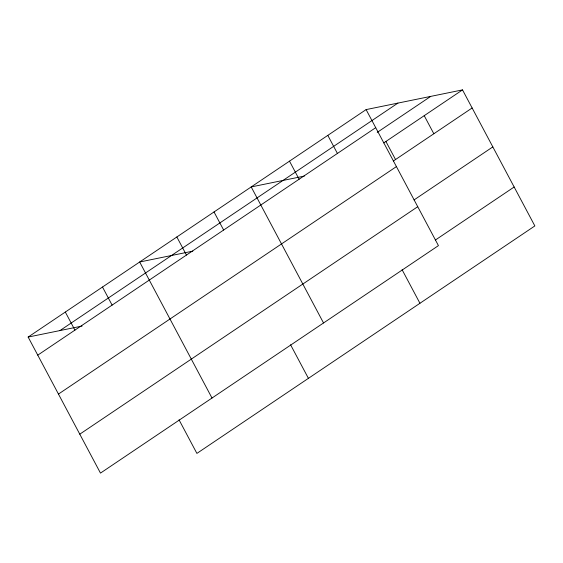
<?xml version="1.0" encoding="UTF-8"?>
<svg xmlns="http://www.w3.org/2000/svg" width="563" height="563" viewBox="0 0 563 563"><rect width="100%" height="100%" fill="white"/><g stroke="black" fill="none" stroke-linecap="round" stroke-linejoin="round"><path stroke-width="0.84" d="M366.105 109.595L438.436 245.623L100.481 473.103L28.15 337.068L366.105 109.595L462.519 89.897L534.85 225.932L196.895 453.405L179.041 419.822M59.967 330.572L397.921 103.092M37.763 355.147L375.718 127.667M377.224 132.389L430.702 96.4M383.748 142.918L462.519 89.897M393.361 160.997L472.132 107.976M58.461 394.072L396.415 166.599M414.058 199.921L492.829 146.901M79.784 434.179L417.739 206.698M435.382 240.028L514.153 187.007M304.323 176.085L251.204 186.937L323.528 322.965M192.799 251.147L139.673 261.999L212.005 398.034M28.15 337.068L82.092 326.047M424.22 115.675L433.834 133.755M385.915 141.461L395.529 159.533M402.088 269.691L419.942 303.274M327.807 135.373L337.413 153.453M289.502 161.152L299.115 179.231M290.564 344.76L308.418 378.343M214.024 211.955L223.638 230.035M176.852 236.981L186.466 255.06M102.501 287.024L112.114 305.104M65.322 312.05L74.935 330.122"/></g></svg>
